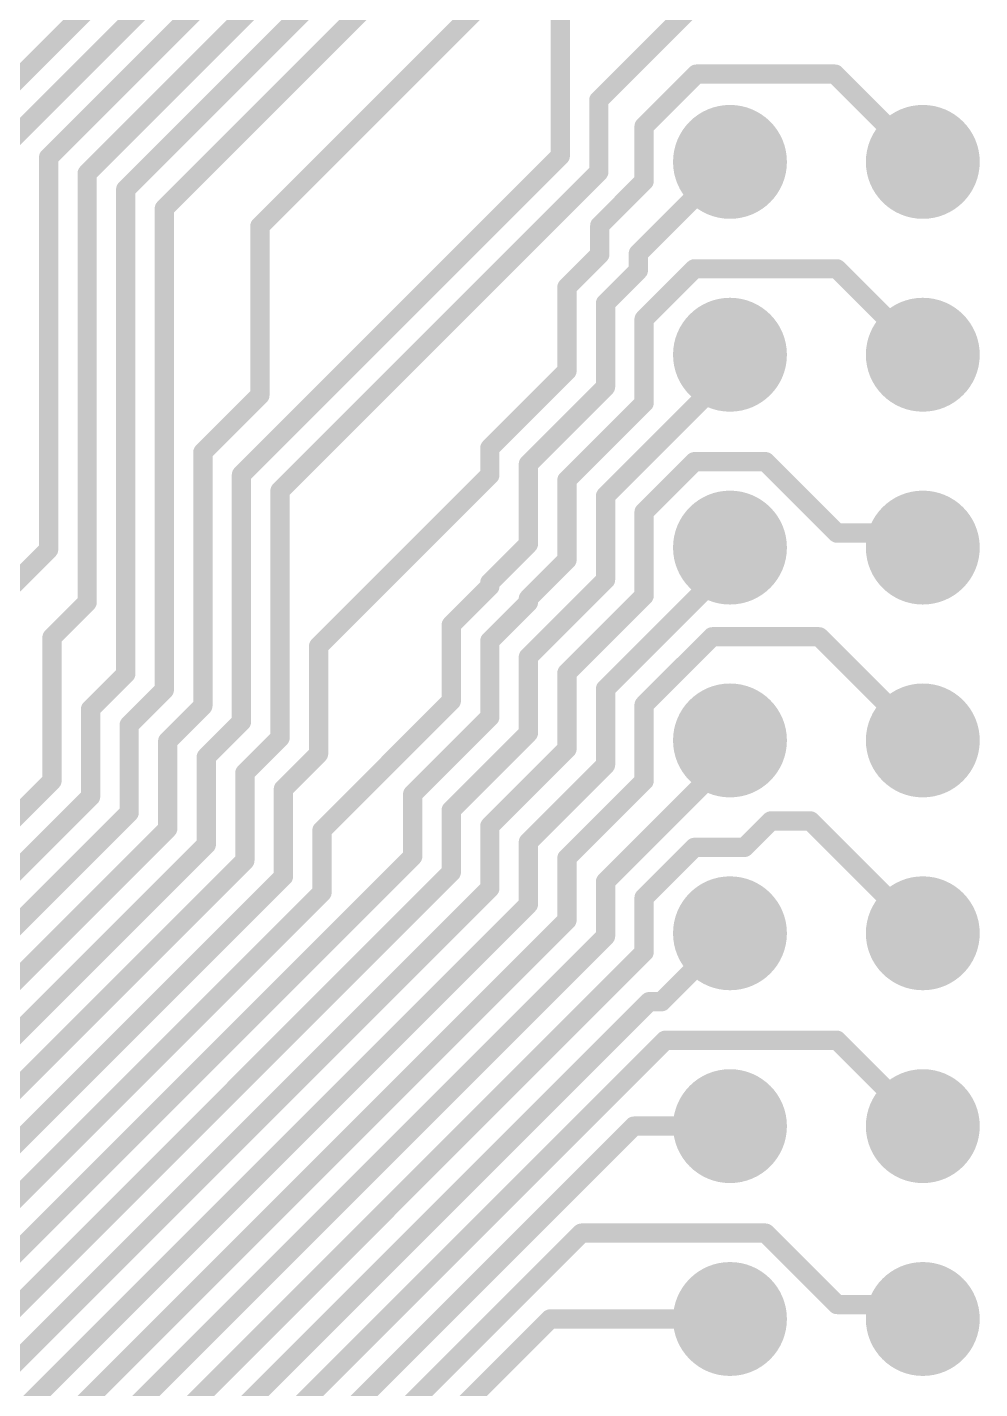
# Model space of a CAD drawing. Header units: inches. Extents: x 2.54 to 5.78, y 1.06 to 9.17.
# Drawn here: x 5.166 to 5.66, y 7.782 to 8.488 of the extents above; entities that cross this region are included whole.
import ezdxf

# ---------------------------------------------------------------- set-up
doc = ezdxf.new("R2010")
doc.units = ezdxf.units.IN
doc.header["$MEASUREMENT"] = 0
for name, color, linetype in [('Multi-Layer', 9, 'Continuous'), ('Pad Holes', 156, 'Continuous'), ('Top Layer', 1, 'Continuous')]:
    doc.layers.add(name, color=color, linetype=linetype)

# ---------------------------------------------------------------- blocks, each defined once
blk = doc.blocks.new('HDR2X20_6')
at = {"layer": 'Multi-Layer'}
h = blk.add_hatch(color=9, dxfattribs=at)
edge = h.paths.add_edge_path()
edge.add_arc((0.7, 0.1), 0.02953, 0, 360)
h = blk.add_hatch(color=9, dxfattribs=at)
edge = h.paths.add_edge_path()
edge.add_arc((0.8, 0.1), 0.02953, 0, 360)
h = blk.add_hatch(color=9, dxfattribs=at)
edge = h.paths.add_edge_path()
edge.add_arc((0.9, 0.1), 0.02953, 0, 360)
h = blk.add_hatch(color=9, dxfattribs=at)
edge = h.paths.add_edge_path()
edge.add_arc((1, 0.1), 0.02953, 0, 360)
h = blk.add_hatch(color=9, dxfattribs=at)
edge = h.paths.add_edge_path()
edge.add_arc((1.1, 0.1), 0.02953, 0, 360)
h = blk.add_hatch(color=9, dxfattribs=at)
edge = h.paths.add_edge_path()
edge.add_arc((1.2, 0.1), 0.02953, 0, 360)
h = blk.add_hatch(color=9, dxfattribs=at)
edge = h.paths.add_edge_path()
edge.add_arc((1.3, 0.1), 0.02953, 0, 360)
h = blk.add_hatch(color=9, dxfattribs=at)
edge = h.paths.add_edge_path()
edge.add_arc((0.7, 0), 0.02953, 0, 360)
h = blk.add_hatch(color=9, dxfattribs=at)
edge = h.paths.add_edge_path()
edge.add_arc((0.8, 0), 0.02953, 0, 360)
h = blk.add_hatch(color=9, dxfattribs=at)
edge = h.paths.add_edge_path()
edge.add_arc((0.9, 0), 0.02953, 0, 360)
h = blk.add_hatch(color=9, dxfattribs=at)
edge = h.paths.add_edge_path()
edge.add_arc((1, 0), 0.02953, 0, 360)
h = blk.add_hatch(color=9, dxfattribs=at)
edge = h.paths.add_edge_path()
edge.add_arc((1.1, 0), 0.02953, 0, 360)
h = blk.add_hatch(color=9, dxfattribs=at)
edge = h.paths.add_edge_path()
edge.add_arc((1.2, 0), 0.02953, 0, 360)
h = blk.add_hatch(color=9, dxfattribs=at)
edge = h.paths.add_edge_path()
edge.add_arc((1.3, 0), 0.02953, 0, 360)
at = {"layer": 'Pad Holes'}
h = blk.add_hatch(color=7, dxfattribs=at)
edge = h.paths.add_edge_path()
edge.add_arc((0.7, 0.1), 0.01772, 0, 360)
h = blk.add_hatch(color=7, dxfattribs=at)
edge = h.paths.add_edge_path()
edge.add_arc((0.8, 0.1), 0.01772, 0, 360)
h = blk.add_hatch(color=7, dxfattribs=at)
edge = h.paths.add_edge_path()
edge.add_arc((0.9, 0.1), 0.01772, 0, 360)
h = blk.add_hatch(color=7, dxfattribs=at)
edge = h.paths.add_edge_path()
edge.add_arc((1, 0.1), 0.01772, 0, 360)
h = blk.add_hatch(color=7, dxfattribs=at)
edge = h.paths.add_edge_path()
edge.add_arc((1.1, 0.1), 0.01772, 0, 360)
h = blk.add_hatch(color=7, dxfattribs=at)
edge = h.paths.add_edge_path()
edge.add_arc((1.2, 0.1), 0.01772, 0, 360)
h = blk.add_hatch(color=7, dxfattribs=at)
edge = h.paths.add_edge_path()
edge.add_arc((1.3, 0.1), 0.01772, 0, 360)
h = blk.add_hatch(color=7, dxfattribs=at)
edge = h.paths.add_edge_path()
edge.add_arc((0.7, 0), 0.01772, 0, 360)
h = blk.add_hatch(color=7, dxfattribs=at)
edge = h.paths.add_edge_path()
edge.add_arc((0.8, 0), 0.01772, 0, 360)
h = blk.add_hatch(color=7, dxfattribs=at)
edge = h.paths.add_edge_path()
edge.add_arc((0.9, 0), 0.01772, 0, 360)
h = blk.add_hatch(color=7, dxfattribs=at)
edge = h.paths.add_edge_path()
edge.add_arc((1, 0), 0.01772, 0, 360)
h = blk.add_hatch(color=7, dxfattribs=at)
edge = h.paths.add_edge_path()
edge.add_arc((1.1, 0), 0.01772, 0, 360)
h = blk.add_hatch(color=7, dxfattribs=at)
edge = h.paths.add_edge_path()
edge.add_arc((1.2, 0), 0.01772, 0, 360)
h = blk.add_hatch(color=7, dxfattribs=at)
edge = h.paths.add_edge_path()
edge.add_arc((1.3, 0), 0.01772, 0, 360)
at = {"layer": 'Top Layer'}
h = blk.add_hatch(color=1, dxfattribs=at)
edge = h.paths.add_edge_path()
edge.add_arc((0.7, 0.1), 0.02953, 0, 360)
h = blk.add_hatch(color=1, dxfattribs=at)
edge = h.paths.add_edge_path()
edge.add_arc((0.8, 0.1), 0.02953, 0, 360)
h = blk.add_hatch(color=1, dxfattribs=at)
edge = h.paths.add_edge_path()
edge.add_arc((0.9, 0.1), 0.02953, 0, 360)
h = blk.add_hatch(color=1, dxfattribs=at)
edge = h.paths.add_edge_path()
edge.add_arc((1, 0.1), 0.02953, 0, 360)
h = blk.add_hatch(color=1, dxfattribs=at)
edge = h.paths.add_edge_path()
edge.add_arc((1.1, 0.1), 0.02953, 0, 360)
h = blk.add_hatch(color=1, dxfattribs=at)
edge = h.paths.add_edge_path()
edge.add_arc((1.2, 0.1), 0.02953, 0, 360)
h = blk.add_hatch(color=1, dxfattribs=at)
edge = h.paths.add_edge_path()
edge.add_arc((1.3, 0.1), 0.02953, 0, 360)
h = blk.add_hatch(color=1, dxfattribs=at)
edge = h.paths.add_edge_path()
edge.add_arc((0.7, 0), 0.02953, 0, 360)
h = blk.add_hatch(color=1, dxfattribs=at)
edge = h.paths.add_edge_path()
edge.add_arc((0.8, 0), 0.02953, 0, 360)
h = blk.add_hatch(color=1, dxfattribs=at)
edge = h.paths.add_edge_path()
edge.add_arc((0.9, 0), 0.02953, 0, 360)
h = blk.add_hatch(color=1, dxfattribs=at)
edge = h.paths.add_edge_path()
edge.add_arc((1, 0), 0.02953, 0, 360)
h = blk.add_hatch(color=1, dxfattribs=at)
edge = h.paths.add_edge_path()
edge.add_arc((1.1, 0), 0.02953, 0, 360)
h = blk.add_hatch(color=1, dxfattribs=at)
edge = h.paths.add_edge_path()
edge.add_arc((1.2, 0), 0.02953, 0, 360)
h = blk.add_hatch(color=1, dxfattribs=at)
edge = h.paths.add_edge_path()
edge.add_arc((1.3, 0), 0.02953, 0, 360)

msp = doc.modelspace()

# ---------------------------------------------------------------- linework, layer by layer
at = {"layer": 'Top Layer'}
for points in [[(5.17717, 8.42079, 0.01, 0.01, 0), (5.40306, 8.64669, 0.01, 0.01, 0)], [(5.19717, 8.41251, 0.01, 0.01, 0), (5.42306, 8.63841, 0.01, 0.01, 0)], [(5.21717, 8.40423, 0.01, 0.01, 0), (5.44306, 8.63012, 0.01, 0.01, 0)], [(5.13484, 8.43504, 0.01, 0.01, 0), (5.32685, 8.62705, 0.01, 0.01, 0)], [(5.15484, 8.42676, 0.01, 0.01, 0), (5.34685, 8.61876, 0.01, 0.01, 0)], [(5.28673, 8.38516, 0.01, 0.01, 0), (5.52008, 8.6185, 0.01, 0.01, 0)], [(5.23717, 8.39427, 0.01, 0.01, 0), (5.3662, 8.52331, 0.01, 0.01, 0)], [(5.4625, 8.45049, 0.01, 0.01, 0), (5.53051, 8.5185, 0.01, 0.01, 0)], [(5.4425, 8.42157, 0.01, 0.01, 0), (5.4425, 8.51264, 0.01, 0.01, 0)], [(5.48598, 8.43695, 0.01, 0.01, 0), (5.51304, 8.464, 0.01, 0.01, 0)], [(5.51304, 8.464, 0.01, 0.01, 0), (5.58502, 8.464, 0.01, 0.01, 0)], [(5.58502, 8.464, 0.01, 0.01, 0), (5.63051, 8.4185, 0.01, 0.01, 0)], [(5.4625, 8.41329, 0.01, 0.01, 0), (5.4625, 8.45049, 0.01, 0.01, 0)], [(5.48598, 8.40849, 0.01, 0.01, 0), (5.48598, 8.43695, 0.01, 0.01, 0)], [(5.17717, 8.21752, 0.01, 0.01, 0), (5.17717, 8.42079, 0.01, 0.01, 0)], [(5.27717, 8.25624, 0.01, 0.01, 0), (5.4425, 8.42157, 0.01, 0.01, 0)], [(5.483, 8.37099, 0.01, 0.01, 0), (5.53051, 8.4185, 0.01, 0.01, 0)], [(5.19717, 8.19014, 0.01, 0.01, 0), (5.19717, 8.41251, 0.01, 0.01, 0)], [(5.29717, 8.24795, 0.01, 0.01, 0), (5.4625, 8.41329, 0.01, 0.01, 0)], [(5.21717, 8.15299, 0.01, 0.01, 0), (5.21717, 8.40423, 0.01, 0.01, 0)], [(5.463, 8.3855, 0.01, 0.01, 0), (5.48598, 8.40849, 0.01, 0.01, 0)], [(5.23717, 8.14471, 0.01, 0.01, 0), (5.23717, 8.39427, 0.01, 0.01, 0)], [(5.28673, 8.29745, 0.01, 0.01, 0), (5.28673, 8.38516, 0.01, 0.01, 0)], [(5.463, 8.37053, 0.01, 0.01, 0), (5.463, 8.3855, 0.01, 0.01, 0)], [(5.44598, 8.35352, 0.01, 0.01, 0), (5.463, 8.37053, 0.01, 0.01, 0)], [(5.483, 8.36225, 0.01, 0.01, 0), (5.483, 8.37099, 0.01, 0.01, 0)], [(5.46598, 8.34523, 0.01, 0.01, 0), (5.483, 8.36225, 0.01, 0.01, 0)], [(5.48598, 8.33695, 0.01, 0.01, 0), (5.51207, 8.36303, 0.01, 0.01, 0)], [(5.51207, 8.36303, 0.01, 0.01, 0), (5.58598, 8.36303, 0.01, 0.01, 0)], [(5.58598, 8.36303, 0.01, 0.01, 0), (5.63051, 8.3185, 0.01, 0.01, 0)], [(5.44598, 8.31008, 0.01, 0.01, 0), (5.44598, 8.35352, 0.01, 0.01, 0)], [(5.46598, 8.3018, 0.01, 0.01, 0), (5.46598, 8.34523, 0.01, 0.01, 0)], [(5.48598, 8.29352, 0.01, 0.01, 0), (5.48598, 8.33695, 0.01, 0.01, 0)], [(5.53051, 8.30976, 0.01, 0.01, 0), (5.53051, 8.3185, 0.01, 0.01, 0)], [(5.40598, 8.27008, 0.01, 0.01, 0), (5.44598, 8.31008, 0.01, 0.01, 0)], [(5.46598, 8.24523, 0.01, 0.01, 0), (5.53051, 8.30976, 0.01, 0.01, 0)], [(5.4346, 8.27041, 0.01, 0.01, 0), (5.46598, 8.3018, 0.01, 0.01, 0)], [(5.25717, 8.26788, 0.01, 0.01, 0), (5.28673, 8.29745, 0.01, 0.01, 0)], [(5.44598, 8.25352, 0.01, 0.01, 0), (5.48598, 8.29352, 0.01, 0.01, 0)], [(5.40598, 8.25612, 0.01, 0.01, 0), (5.40598, 8.27008, 0.01, 0.01, 0)], [(5.42598, 8.2618, 0.01, 0.01, 0), (5.4346, 8.27041, 0.01, 0.01, 0)], [(5.25717, 8.13642, 0.01, 0.01, 0), (5.25717, 8.26788, 0.01, 0.01, 0)], [(5.48598, 8.23695, 0.01, 0.01, 0), (5.51207, 8.26303, 0.01, 0.01, 0)], [(5.51207, 8.26303, 0.01, 0.01, 0), (5.54896, 8.26303, 0.01, 0.01, 0)], [(5.54896, 8.26303, 0.01, 0.01, 0), (5.58598, 8.226, 0.01, 0.01, 0)], [(5.27717, 8.12814, 0.01, 0.01, 0), (5.27717, 8.25624, 0.01, 0.01, 0)], [(5.31717, 8.1673, 0.01, 0.01, 0), (5.40598, 8.25612, 0.01, 0.01, 0)], [(5.42598, 8.22037, 0.01, 0.01, 0), (5.42598, 8.2618, 0.01, 0.01, 0)], [(5.44598, 8.21208, 0.01, 0.01, 0), (5.44598, 8.25352, 0.01, 0.01, 0)], [(5.29717, 8.11985, 0.01, 0.01, 0), (5.29717, 8.24795, 0.01, 0.01, 0)], [(5.46598, 8.2018, 0.01, 0.01, 0), (5.46598, 8.24523, 0.01, 0.01, 0)], [(5.48598, 8.19352, 0.01, 0.01, 0), (5.48598, 8.23695, 0.01, 0.01, 0)], [(5.40598, 8.20037, 0.01, 0.01, 0), (5.42598, 8.22037, 0.01, 0.01, 0)], [(5.58598, 8.226, 0.01, 0.01, 0), (5.62301, 8.226, 0.01, 0.01, 0)], [(5.62301, 8.226, 0.01, 0.01, 0), (5.63051, 8.2185, 0.01, 0.01, 0)], [(5.15894, 8.19929, 0.01, 0.01, 0), (5.17717, 8.21752, 0.01, 0.01, 0)], [(5.53051, 8.20976, 0.01, 0.01, 0), (5.53051, 8.2185, 0.01, 0.01, 0)], [(5.42598, 8.19208, 0.01, 0.01, 0), (5.44598, 8.21208, 0.01, 0.01, 0)], [(5.46598, 8.14523, 0.01, 0.01, 0), (5.53051, 8.20976, 0.01, 0.01, 0)], [(5.40598, 8.19837, 0.01, 0.01, 0), (5.40598, 8.20037, 0.01, 0.01, 0)], [(5.42598, 8.1618, 0.01, 0.01, 0), (5.46598, 8.2018, 0.01, 0.01, 0)], [(5.38598, 8.17837, 0.01, 0.01, 0), (5.40598, 8.19837, 0.01, 0.01, 0)], [(5.42598, 8.19008, 0.01, 0.01, 0), (5.42598, 8.19208, 0.01, 0.01, 0)], [(5.44598, 8.15352, 0.01, 0.01, 0), (5.48598, 8.19352, 0.01, 0.01, 0)], [(5.17894, 8.17191, 0.01, 0.01, 0), (5.19717, 8.19014, 0.01, 0.01, 0)], [(5.40598, 8.17008, 0.01, 0.01, 0), (5.42598, 8.19008, 0.01, 0.01, 0)], [(5.38598, 8.13894, 0.01, 0.01, 0), (5.38598, 8.17837, 0.01, 0.01, 0)], [(5.17894, 8.09761, 0.01, 0.01, 0), (5.17894, 8.17191, 0.01, 0.01, 0)], [(5.48598, 8.13695, 0.01, 0.01, 0), (5.52128, 8.17224, 0.01, 0.01, 0)], [(5.52128, 8.17224, 0.01, 0.01, 0), (5.57677, 8.17224, 0.01, 0.01, 0)], [(5.57677, 8.17224, 0.01, 0.01, 0), (5.63051, 8.1185, 0.01, 0.01, 0)], [(5.31717, 8.11157, 0.01, 0.01, 0), (5.31717, 8.1673, 0.01, 0.01, 0)], [(5.40598, 8.13065, 0.01, 0.01, 0), (5.40598, 8.17008, 0.01, 0.01, 0)], [(5.42598, 8.12237, 0.01, 0.01, 0), (5.42598, 8.1618, 0.01, 0.01, 0)], [(5.19894, 8.13476, 0.01, 0.01, 0), (5.21717, 8.15299, 0.01, 0.01, 0)], [(5.44598, 8.11408, 0.01, 0.01, 0), (5.44598, 8.15352, 0.01, 0.01, 0)], [(5.21894, 8.12648, 0.01, 0.01, 0), (5.23717, 8.14471, 0.01, 0.01, 0)], [(5.46598, 8.1058, 0.01, 0.01, 0), (5.46598, 8.14523, 0.01, 0.01, 0)], [(5.23894, 8.11819, 0.01, 0.01, 0), (5.25717, 8.13642, 0.01, 0.01, 0)], [(5.31894, 8.07189, 0.01, 0.01, 0), (5.38598, 8.13894, 0.01, 0.01, 0)], [(5.48598, 8.09752, 0.01, 0.01, 0), (5.48598, 8.13695, 0.01, 0.01, 0)], [(5.19894, 8.08932, 0.01, 0.01, 0), (5.19894, 8.13476, 0.01, 0.01, 0)], [(5.36598, 8.09065, 0.01, 0.01, 0), (5.40598, 8.13065, 0.01, 0.01, 0)], [(5.21894, 8.08104, 0.01, 0.01, 0), (5.21894, 8.12648, 0.01, 0.01, 0)], [(5.25894, 8.10991, 0.01, 0.01, 0), (5.27717, 8.12814, 0.01, 0.01, 0)], [(5.38598, 8.08237, 0.01, 0.01, 0), (5.42598, 8.12237, 0.01, 0.01, 0)], [(5.23894, 8.07276, 0.01, 0.01, 0), (5.23894, 8.11819, 0.01, 0.01, 0)], [(5.27894, 8.10163, 0.01, 0.01, 0), (5.29717, 8.11985, 0.01, 0.01, 0)], [(5.40598, 8.07408, 0.01, 0.01, 0), (5.44598, 8.11408, 0.01, 0.01, 0)], [(5.53051, 8.10977, 0.01, 0.01, 0), (5.53051, 8.1185, 0.01, 0.01, 0)], [(5.25894, 8.06447, 0.01, 0.01, 0), (5.25894, 8.10991, 0.01, 0.01, 0)], [(5.29894, 8.09334, 0.01, 0.01, 0), (5.31717, 8.11157, 0.01, 0.01, 0)], [(5.46598, 8.04525, 0.01, 0.01, 0), (5.53051, 8.10977, 0.01, 0.01, 0)], [(5.27894, 8.05619, 0.01, 0.01, 0), (5.27894, 8.10163, 0.01, 0.01, 0)], [(5.42598, 8.0658, 0.01, 0.01, 0), (5.46598, 8.1058, 0.01, 0.01, 0)], [(5.06414, 7.98281, 0.01, 0.01, 0), (5.17894, 8.09761, 0.01, 0.01, 0)], [(5.29894, 8.0479, 0.01, 0.01, 0), (5.29894, 8.09334, 0.01, 0.01, 0)], [(5.44598, 8.05752, 0.01, 0.01, 0), (5.48598, 8.09752, 0.01, 0.01, 0)], [(5.07242, 7.96281, 0.01, 0.01, 0), (5.19894, 8.08932, 0.01, 0.01, 0)], [(5.36598, 8.05838, 0.01, 0.01, 0), (5.36598, 8.09065, 0.01, 0.01, 0)], [(5.08071, 7.94281, 0.01, 0.01, 0), (5.21894, 8.08104, 0.01, 0.01, 0)], [(5.38598, 8.0501, 0.01, 0.01, 0), (5.38598, 8.08237, 0.01, 0.01, 0)], [(5.08899, 7.92281, 0.01, 0.01, 0), (5.23894, 8.07276, 0.01, 0.01, 0)], [(5.31894, 8.03962, 0.01, 0.01, 0), (5.31894, 8.07189, 0.01, 0.01, 0)], [(5.40598, 8.04182, 0.01, 0.01, 0), (5.40598, 8.07408, 0.01, 0.01, 0)], [(5.53801, 8.06303, 0.01, 0.01, 0), (5.55175, 8.07677, 0.01, 0.01, 0)], [(5.55175, 8.07677, 0.01, 0.01, 0), (5.57224, 8.07677, 0.01, 0.01, 0)], [(5.57224, 8.07677, 0.01, 0.01, 0), (5.63051, 8.0185, 0.01, 0.01, 0)], [(5.42598, 8.03353, 0.01, 0.01, 0), (5.42598, 8.0658, 0.01, 0.01, 0)], [(5.07827, 7.77067, 0.01, 0.01, 0), (5.36598, 8.05838, 0.01, 0.01, 0)], [(5.09728, 7.90281, 0.01, 0.01, 0), (5.25894, 8.06447, 0.01, 0.01, 0)], [(5.48598, 8.03695, 0.01, 0.01, 0), (5.51207, 8.06303, 0.01, 0.01, 0)], [(5.51207, 8.06303, 0.01, 0.01, 0), (5.53801, 8.06303, 0.01, 0.01, 0)], [(5.10556, 7.88281, 0.01, 0.01, 0), (5.27894, 8.05619, 0.01, 0.01, 0)], [(5.44598, 8.02525, 0.01, 0.01, 0), (5.44598, 8.05752, 0.01, 0.01, 0)], [(5.08655, 7.75067, 0.01, 0.01, 0), (5.38598, 8.0501, 0.01, 0.01, 0)], [(5.11384, 7.86281, 0.01, 0.01, 0), (5.29894, 8.0479, 0.01, 0.01, 0)], [(5.46598, 8.01696, 0.01, 0.01, 0), (5.46598, 8.04525, 0.01, 0.01, 0)], [(5.09484, 7.73067, 0.01, 0.01, 0), (5.40598, 8.04182, 0.01, 0.01, 0)], [(5.12213, 7.84281, 0.01, 0.01, 0), (5.31894, 8.03962, 0.01, 0.01, 0)], [(5.48598, 8.00868, 0.01, 0.01, 0), (5.48598, 8.03695, 0.01, 0.01, 0)], [(5.19431, 7.80185, 0.01, 0.01, 0), (5.42598, 8.03353, 0.01, 0.01, 0)], [(5.17323, 7.75249, 0.01, 0.01, 0), (5.44598, 8.02525, 0.01, 0.01, 0)], [(5.19323, 7.74421, 0.01, 0.01, 0), (5.46598, 8.01696, 0.01, 0.01, 0)], [(5.49504, 7.98303, 0.01, 0.01, 0), (5.53051, 8.0185, 0.01, 0.01, 0)], [(5.21323, 7.73592, 0.01, 0.01, 0), (5.48598, 8.00868, 0.01, 0.01, 0)], [(5.23323, 7.72764, 0.01, 0.01, 0), (5.48862, 7.98303, 0.01, 0.01, 0)], [(5.48862, 7.98303, 0.01, 0.01, 0), (5.49504, 7.98303, 0.01, 0.01, 0)], [(5.25323, 7.71935, 0.01, 0.01, 0), (5.49691, 7.96303, 0.01, 0.01, 0)], [(5.49691, 7.96303, 0.01, 0.01, 0), (5.58598, 7.96303, 0.01, 0.01, 0)], [(5.58598, 7.96303, 0.01, 0.01, 0), (5.63051, 7.9185, 0.01, 0.01, 0)], [(5.27323, 7.71107, 0.01, 0.01, 0), (5.48066, 7.9185, 0.01, 0.01, 0)], [(5.48066, 7.9185, 0.01, 0.01, 0), (5.53051, 7.9185, 0.01, 0.01, 0)], [(5.29323, 7.70279, 0.01, 0.01, 0), (5.45347, 7.86303, 0.01, 0.01, 0)], [(5.45347, 7.86303, 0.01, 0.01, 0), (5.54896, 7.86303, 0.01, 0.01, 0)], [(5.54896, 7.86303, 0.01, 0.01, 0), (5.58598, 7.826, 0.01, 0.01, 0)], [(5.58598, 7.826, 0.01, 0.01, 0), (5.62301, 7.826, 0.01, 0.01, 0)], [(5.62301, 7.826, 0.01, 0.01, 0), (5.63051, 7.8185, 0.01, 0.01, 0)], [(5.31323, 7.6945, 0.01, 0.01, 0), (5.43723, 7.8185, 0.01, 0.01, 0)], [(5.43723, 7.8185, 0.01, 0.01, 0), (5.53051, 7.8185, 0.01, 0.01, 0)], [(5.10312, 7.71067, 0.01, 0.01, 0), (5.19431, 7.80185, 0.01, 0.01, 0)]]:
    msp.add_lwpolyline(points, format="xyseb", dxfattribs=at)
for points in [[(5.51054, 8.464, 0.005, 0.005, 1), (5.51554, 8.464, 0.005, 0.005, 1)], [(5.51054, 8.464, 0.005, 0.005, 1), (5.51554, 8.464, 0.005, 0.005, 1)], [(5.58252, 8.464, 0.005, 0.005, 1), (5.58752, 8.464, 0.005, 0.005, 1)], [(5.58252, 8.464, 0.005, 0.005, 1), (5.58752, 8.464, 0.005, 0.005, 1)], [(5.46, 8.45049, 0.005, 0.005, 1), (5.465, 8.45049, 0.005, 0.005, 1)], [(5.46, 8.45049, 0.005, 0.005, 1), (5.465, 8.45049, 0.005, 0.005, 1)], [(5.48348, 8.43695, 0.005, 0.005, 1), (5.48848, 8.43695, 0.005, 0.005, 1)], [(5.48348, 8.43695, 0.005, 0.005, 1), (5.48848, 8.43695, 0.005, 0.005, 1)], [(5.17467, 8.42079, 0.005, 0.005, 1), (5.17967, 8.42079, 0.005, 0.005, 1)], [(5.17467, 8.42079, 0.005, 0.005, 1), (5.17967, 8.42079, 0.005, 0.005, 1)], [(5.44, 8.42157, 0.005, 0.005, 1), (5.445, 8.42157, 0.005, 0.005, 1)], [(5.44, 8.42157, 0.005, 0.005, 1), (5.445, 8.42157, 0.005, 0.005, 1)], [(5.52801, 8.4185, 0.005, 0.005, 1), (5.53301, 8.4185, 0.005, 0.005, 1)], [(5.62801, 8.4185, 0.005, 0.005, 1), (5.63301, 8.4185, 0.005, 0.005, 1)], [(5.19467, 8.41251, 0.005, 0.005, 1), (5.19967, 8.41251, 0.005, 0.005, 1)], [(5.19467, 8.41251, 0.005, 0.005, 1), (5.19967, 8.41251, 0.005, 0.005, 1)], [(5.46, 8.41329, 0.005, 0.005, 1), (5.465, 8.41329, 0.005, 0.005, 1)], [(5.46, 8.41329, 0.005, 0.005, 1), (5.465, 8.41329, 0.005, 0.005, 1)], [(5.21467, 8.40423, 0.005, 0.005, 1), (5.21967, 8.40423, 0.005, 0.005, 1)], [(5.21467, 8.40423, 0.005, 0.005, 1), (5.21967, 8.40423, 0.005, 0.005, 1)], [(5.48348, 8.40849, 0.005, 0.005, 1), (5.48848, 8.40849, 0.005, 0.005, 1)], [(5.48348, 8.40849, 0.005, 0.005, 1), (5.48848, 8.40849, 0.005, 0.005, 1)], [(5.23467, 8.39427, 0.005, 0.005, 1), (5.23967, 8.39427, 0.005, 0.005, 1)], [(5.23467, 8.39427, 0.005, 0.005, 1), (5.23967, 8.39427, 0.005, 0.005, 1)], [(5.28423, 8.38516, 0.005, 0.005, 1), (5.28923, 8.38516, 0.005, 0.005, 1)], [(5.28423, 8.38516, 0.005, 0.005, 1), (5.28923, 8.38516, 0.005, 0.005, 1)], [(5.4605, 8.3855, 0.005, 0.005, 1), (5.4655, 8.3855, 0.005, 0.005, 1)], [(5.4605, 8.3855, 0.005, 0.005, 1), (5.4655, 8.3855, 0.005, 0.005, 1)], [(5.4605, 8.37053, 0.005, 0.005, 1), (5.4655, 8.37053, 0.005, 0.005, 1)], [(5.4605, 8.37053, 0.005, 0.005, 1), (5.4655, 8.37053, 0.005, 0.005, 1)], [(5.4805, 8.37099, 0.005, 0.005, 1), (5.4855, 8.37099, 0.005, 0.005, 1)], [(5.4805, 8.37099, 0.005, 0.005, 1), (5.4855, 8.37099, 0.005, 0.005, 1)], [(5.4805, 8.36225, 0.005, 0.005, 1), (5.4855, 8.36225, 0.005, 0.005, 1)], [(5.4805, 8.36225, 0.005, 0.005, 1), (5.4855, 8.36225, 0.005, 0.005, 1)], [(5.50957, 8.36303, 0.005, 0.005, 1), (5.51457, 8.36303, 0.005, 0.005, 1)], [(5.50957, 8.36303, 0.005, 0.005, 1), (5.51457, 8.36303, 0.005, 0.005, 1)], [(5.58348, 8.36303, 0.005, 0.005, 1), (5.58848, 8.36303, 0.005, 0.005, 1)], [(5.58348, 8.36303, 0.005, 0.005, 1), (5.58848, 8.36303, 0.005, 0.005, 1)], [(5.44348, 8.35352, 0.005, 0.005, 1), (5.44848, 8.35352, 0.005, 0.005, 1)], [(5.44348, 8.35352, 0.005, 0.005, 1), (5.44848, 8.35352, 0.005, 0.005, 1)], [(5.46348, 8.34523, 0.005, 0.005, 1), (5.46848, 8.34523, 0.005, 0.005, 1)], [(5.46348, 8.34523, 0.005, 0.005, 1), (5.46848, 8.34523, 0.005, 0.005, 1)], [(5.48348, 8.33695, 0.005, 0.005, 1), (5.48848, 8.33695, 0.005, 0.005, 1)], [(5.48348, 8.33695, 0.005, 0.005, 1), (5.48848, 8.33695, 0.005, 0.005, 1)], [(5.52801, 8.3185, 0.005, 0.005, 1), (5.53301, 8.3185, 0.005, 0.005, 1)], [(5.62801, 8.3185, 0.005, 0.005, 1), (5.63301, 8.3185, 0.005, 0.005, 1)], [(5.44348, 8.31008, 0.005, 0.005, 1), (5.44848, 8.31008, 0.005, 0.005, 1)], [(5.44348, 8.31008, 0.005, 0.005, 1), (5.44848, 8.31008, 0.005, 0.005, 1)], [(5.52801, 8.30976, 0.005, 0.005, 1), (5.53301, 8.30976, 0.005, 0.005, 1)], [(5.52801, 8.30976, 0.005, 0.005, 1), (5.53301, 8.30976, 0.005, 0.005, 1)], [(5.46348, 8.3018, 0.005, 0.005, 1), (5.46848, 8.3018, 0.005, 0.005, 1)], [(5.46348, 8.3018, 0.005, 0.005, 1), (5.46848, 8.3018, 0.005, 0.005, 1)], [(5.28423, 8.29745, 0.005, 0.005, 1), (5.28923, 8.29745, 0.005, 0.005, 1)], [(5.28423, 8.29745, 0.005, 0.005, 1), (5.28923, 8.29745, 0.005, 0.005, 1)], [(5.48348, 8.29352, 0.005, 0.005, 1), (5.48848, 8.29352, 0.005, 0.005, 1)], [(5.48348, 8.29352, 0.005, 0.005, 1), (5.48848, 8.29352, 0.005, 0.005, 1)], [(5.40348, 8.27008, 0.005, 0.005, 1), (5.40848, 8.27008, 0.005, 0.005, 1)], [(5.40348, 8.27008, 0.005, 0.005, 1), (5.40848, 8.27008, 0.005, 0.005, 1)], [(5.4321, 8.27041, 0.005, 0.005, 1), (5.4371, 8.27041, 0.005, 0.005, 1)], [(5.4321, 8.27041, 0.005, 0.005, 1), (5.4371, 8.27041, 0.005, 0.005, 1)], [(5.25467, 8.26788, 0.005, 0.005, 1), (5.25967, 8.26788, 0.005, 0.005, 1)], [(5.25467, 8.26788, 0.005, 0.005, 1), (5.25967, 8.26788, 0.005, 0.005, 1)], [(5.50957, 8.26303, 0.005, 0.005, 1), (5.51457, 8.26303, 0.005, 0.005, 1)], [(5.50957, 8.26303, 0.005, 0.005, 1), (5.51457, 8.26303, 0.005, 0.005, 1)], [(5.54646, 8.26303, 0.005, 0.005, 1), (5.55146, 8.26303, 0.005, 0.005, 1)], [(5.54646, 8.26303, 0.005, 0.005, 1), (5.55146, 8.26303, 0.005, 0.005, 1)], [(5.27467, 8.25624, 0.005, 0.005, 1), (5.27967, 8.25624, 0.005, 0.005, 1)], [(5.27467, 8.25624, 0.005, 0.005, 1), (5.27967, 8.25624, 0.005, 0.005, 1)], [(5.40348, 8.25612, 0.005, 0.005, 1), (5.40848, 8.25612, 0.005, 0.005, 1)], [(5.40348, 8.25612, 0.005, 0.005, 1), (5.40848, 8.25612, 0.005, 0.005, 1)], [(5.42348, 8.2618, 0.005, 0.005, 1), (5.42848, 8.2618, 0.005, 0.005, 1)], [(5.42348, 8.2618, 0.005, 0.005, 1), (5.42848, 8.2618, 0.005, 0.005, 1)], [(5.44348, 8.25352, 0.005, 0.005, 1), (5.44848, 8.25352, 0.005, 0.005, 1)], [(5.44348, 8.25352, 0.005, 0.005, 1), (5.44848, 8.25352, 0.005, 0.005, 1)], [(5.29467, 8.24795, 0.005, 0.005, 1), (5.29967, 8.24795, 0.005, 0.005, 1)], [(5.29467, 8.24795, 0.005, 0.005, 1), (5.29967, 8.24795, 0.005, 0.005, 1)], [(5.46348, 8.24523, 0.005, 0.005, 1), (5.46848, 8.24523, 0.005, 0.005, 1)], [(5.46348, 8.24523, 0.005, 0.005, 1), (5.46848, 8.24523, 0.005, 0.005, 1)], [(5.48348, 8.23695, 0.005, 0.005, 1), (5.48848, 8.23695, 0.005, 0.005, 1)], [(5.48348, 8.23695, 0.005, 0.005, 1), (5.48848, 8.23695, 0.005, 0.005, 1)], [(5.42348, 8.22037, 0.005, 0.005, 1), (5.42848, 8.22037, 0.005, 0.005, 1)], [(5.42348, 8.22037, 0.005, 0.005, 1), (5.42848, 8.22037, 0.005, 0.005, 1)], [(5.58348, 8.226, 0.005, 0.005, 1), (5.58848, 8.226, 0.005, 0.005, 1)], [(5.58348, 8.226, 0.005, 0.005, 1), (5.58848, 8.226, 0.005, 0.005, 1)], [(5.62051, 8.226, 0.005, 0.005, 1), (5.62551, 8.226, 0.005, 0.005, 1)], [(5.62051, 8.226, 0.005, 0.005, 1), (5.62551, 8.226, 0.005, 0.005, 1)], [(5.17467, 8.21752, 0.005, 0.005, 1), (5.17967, 8.21752, 0.005, 0.005, 1)], [(5.17467, 8.21752, 0.005, 0.005, 1), (5.17967, 8.21752, 0.005, 0.005, 1)], [(5.52801, 8.2185, 0.005, 0.005, 1), (5.53301, 8.2185, 0.005, 0.005, 1)], [(5.62801, 8.2185, 0.005, 0.005, 1), (5.63301, 8.2185, 0.005, 0.005, 1)], [(5.44348, 8.21208, 0.005, 0.005, 1), (5.44848, 8.21208, 0.005, 0.005, 1)], [(5.44348, 8.21208, 0.005, 0.005, 1), (5.44848, 8.21208, 0.005, 0.005, 1)], [(5.52801, 8.20976, 0.005, 0.005, 1), (5.53301, 8.20976, 0.005, 0.005, 1)], [(5.52801, 8.20976, 0.005, 0.005, 1), (5.53301, 8.20976, 0.005, 0.005, 1)], [(5.40348, 8.20037, 0.005, 0.005, 1), (5.40848, 8.20037, 0.005, 0.005, 1)], [(5.40348, 8.20037, 0.005, 0.005, 1), (5.40848, 8.20037, 0.005, 0.005, 1)], [(5.46348, 8.2018, 0.005, 0.005, 1), (5.46848, 8.2018, 0.005, 0.005, 1)], [(5.46348, 8.2018, 0.005, 0.005, 1), (5.46848, 8.2018, 0.005, 0.005, 1)], [(5.40348, 8.19837, 0.005, 0.005, 1), (5.40848, 8.19837, 0.005, 0.005, 1)], [(5.40348, 8.19837, 0.005, 0.005, 1), (5.40848, 8.19837, 0.005, 0.005, 1)], [(5.42348, 8.19208, 0.005, 0.005, 1), (5.42848, 8.19208, 0.005, 0.005, 1)], [(5.42348, 8.19208, 0.005, 0.005, 1), (5.42848, 8.19208, 0.005, 0.005, 1)], [(5.48348, 8.19352, 0.005, 0.005, 1), (5.48848, 8.19352, 0.005, 0.005, 1)], [(5.48348, 8.19352, 0.005, 0.005, 1), (5.48848, 8.19352, 0.005, 0.005, 1)], [(5.19467, 8.19014, 0.005, 0.005, 1), (5.19967, 8.19014, 0.005, 0.005, 1)], [(5.19467, 8.19014, 0.005, 0.005, 1), (5.19967, 8.19014, 0.005, 0.005, 1)], [(5.42348, 8.19008, 0.005, 0.005, 1), (5.42848, 8.19008, 0.005, 0.005, 1)], [(5.42348, 8.19008, 0.005, 0.005, 1), (5.42848, 8.19008, 0.005, 0.005, 1)], [(5.38348, 8.17837, 0.005, 0.005, 1), (5.38848, 8.17837, 0.005, 0.005, 1)], [(5.38348, 8.17837, 0.005, 0.005, 1), (5.38848, 8.17837, 0.005, 0.005, 1)], [(5.17644, 8.17191, 0.005, 0.005, 1), (5.18144, 8.17191, 0.005, 0.005, 1)], [(5.17644, 8.17191, 0.005, 0.005, 1), (5.18144, 8.17191, 0.005, 0.005, 1)], [(5.51878, 8.17224, 0.005, 0.005, 1), (5.52378, 8.17224, 0.005, 0.005, 1)], [(5.51878, 8.17224, 0.005, 0.005, 1), (5.52378, 8.17224, 0.005, 0.005, 1)], [(5.57427, 8.17224, 0.005, 0.005, 1), (5.57927, 8.17224, 0.005, 0.005, 1)], [(5.57427, 8.17224, 0.005, 0.005, 1), (5.57927, 8.17224, 0.005, 0.005, 1)], [(5.31467, 8.1673, 0.005, 0.005, 1), (5.31967, 8.1673, 0.005, 0.005, 1)], [(5.31467, 8.1673, 0.005, 0.005, 1), (5.31967, 8.1673, 0.005, 0.005, 1)], [(5.40348, 8.17008, 0.005, 0.005, 1), (5.40848, 8.17008, 0.005, 0.005, 1)], [(5.40348, 8.17008, 0.005, 0.005, 1), (5.40848, 8.17008, 0.005, 0.005, 1)], [(5.42348, 8.1618, 0.005, 0.005, 1), (5.42848, 8.1618, 0.005, 0.005, 1)], [(5.42348, 8.1618, 0.005, 0.005, 1), (5.42848, 8.1618, 0.005, 0.005, 1)], [(5.21467, 8.15299, 0.005, 0.005, 1), (5.21967, 8.15299, 0.005, 0.005, 1)], [(5.21467, 8.15299, 0.005, 0.005, 1), (5.21967, 8.15299, 0.005, 0.005, 1)], [(5.44348, 8.15352, 0.005, 0.005, 1), (5.44848, 8.15352, 0.005, 0.005, 1)], [(5.44348, 8.15352, 0.005, 0.005, 1), (5.44848, 8.15352, 0.005, 0.005, 1)], [(5.23467, 8.14471, 0.005, 0.005, 1), (5.23967, 8.14471, 0.005, 0.005, 1)], [(5.23467, 8.14471, 0.005, 0.005, 1), (5.23967, 8.14471, 0.005, 0.005, 1)], [(5.46348, 8.14523, 0.005, 0.005, 1), (5.46848, 8.14523, 0.005, 0.005, 1)], [(5.46348, 8.14523, 0.005, 0.005, 1), (5.46848, 8.14523, 0.005, 0.005, 1)], [(5.25467, 8.13642, 0.005, 0.005, 1), (5.25967, 8.13642, 0.005, 0.005, 1)], [(5.25467, 8.13642, 0.005, 0.005, 1), (5.25967, 8.13642, 0.005, 0.005, 1)], [(5.38348, 8.13894, 0.005, 0.005, 1), (5.38848, 8.13894, 0.005, 0.005, 1)], [(5.38348, 8.13894, 0.005, 0.005, 1), (5.38848, 8.13894, 0.005, 0.005, 1)], [(5.48348, 8.13695, 0.005, 0.005, 1), (5.48848, 8.13695, 0.005, 0.005, 1)], [(5.48348, 8.13695, 0.005, 0.005, 1), (5.48848, 8.13695, 0.005, 0.005, 1)], [(5.19644, 8.13476, 0.005, 0.005, 1), (5.20144, 8.13476, 0.005, 0.005, 1)], [(5.19644, 8.13476, 0.005, 0.005, 1), (5.20144, 8.13476, 0.005, 0.005, 1)], [(5.40348, 8.13065, 0.005, 0.005, 1), (5.40848, 8.13065, 0.005, 0.005, 1)], [(5.40348, 8.13065, 0.005, 0.005, 1), (5.40848, 8.13065, 0.005, 0.005, 1)], [(5.21644, 8.12648, 0.005, 0.005, 1), (5.22144, 8.12648, 0.005, 0.005, 1)], [(5.21644, 8.12648, 0.005, 0.005, 1), (5.22144, 8.12648, 0.005, 0.005, 1)], [(5.27467, 8.12814, 0.005, 0.005, 1), (5.27967, 8.12814, 0.005, 0.005, 1)], [(5.27467, 8.12814, 0.005, 0.005, 1), (5.27967, 8.12814, 0.005, 0.005, 1)], [(5.42348, 8.12237, 0.005, 0.005, 1), (5.42848, 8.12237, 0.005, 0.005, 1)], [(5.42348, 8.12237, 0.005, 0.005, 1), (5.42848, 8.12237, 0.005, 0.005, 1)], [(5.23644, 8.11819, 0.005, 0.005, 1), (5.24144, 8.11819, 0.005, 0.005, 1)], [(5.23644, 8.11819, 0.005, 0.005, 1), (5.24144, 8.11819, 0.005, 0.005, 1)], [(5.29467, 8.11985, 0.005, 0.005, 1), (5.29967, 8.11985, 0.005, 0.005, 1)], [(5.29467, 8.11985, 0.005, 0.005, 1), (5.29967, 8.11985, 0.005, 0.005, 1)], [(5.44348, 8.11408, 0.005, 0.005, 1), (5.44848, 8.11408, 0.005, 0.005, 1)], [(5.44348, 8.11408, 0.005, 0.005, 1), (5.44848, 8.11408, 0.005, 0.005, 1)], [(5.52801, 8.1185, 0.005, 0.005, 1), (5.53301, 8.1185, 0.005, 0.005, 1)], [(5.62801, 8.1185, 0.005, 0.005, 1), (5.63301, 8.1185, 0.005, 0.005, 1)], [(5.25644, 8.10991, 0.005, 0.005, 1), (5.26144, 8.10991, 0.005, 0.005, 1)], [(5.25644, 8.10991, 0.005, 0.005, 1), (5.26144, 8.10991, 0.005, 0.005, 1)], [(5.31467, 8.11157, 0.005, 0.005, 1), (5.31967, 8.11157, 0.005, 0.005, 1)], [(5.31467, 8.11157, 0.005, 0.005, 1), (5.31967, 8.11157, 0.005, 0.005, 1)], [(5.52801, 8.10977, 0.005, 0.005, 1), (5.53301, 8.10977, 0.005, 0.005, 1)], [(5.52801, 8.10977, 0.005, 0.005, 1), (5.53301, 8.10977, 0.005, 0.005, 1)], [(5.27644, 8.10163, 0.005, 0.005, 1), (5.28144, 8.10163, 0.005, 0.005, 1)], [(5.27644, 8.10163, 0.005, 0.005, 1), (5.28144, 8.10163, 0.005, 0.005, 1)], [(5.46348, 8.1058, 0.005, 0.005, 1), (5.46848, 8.1058, 0.005, 0.005, 1)], [(5.46348, 8.1058, 0.005, 0.005, 1), (5.46848, 8.1058, 0.005, 0.005, 1)], [(5.17644, 8.09761, 0.005, 0.005, 1), (5.18144, 8.09761, 0.005, 0.005, 1)], [(5.17644, 8.09761, 0.005, 0.005, 1), (5.18144, 8.09761, 0.005, 0.005, 1)], [(5.29644, 8.09334, 0.005, 0.005, 1), (5.30144, 8.09334, 0.005, 0.005, 1)], [(5.29644, 8.09334, 0.005, 0.005, 1), (5.30144, 8.09334, 0.005, 0.005, 1)], [(5.48348, 8.09752, 0.005, 0.005, 1), (5.48848, 8.09752, 0.005, 0.005, 1)], [(5.48348, 8.09752, 0.005, 0.005, 1), (5.48848, 8.09752, 0.005, 0.005, 1)], [(5.19644, 8.08932, 0.005, 0.005, 1), (5.20144, 8.08932, 0.005, 0.005, 1)], [(5.19644, 8.08932, 0.005, 0.005, 1), (5.20144, 8.08932, 0.005, 0.005, 1)], [(5.36348, 8.09065, 0.005, 0.005, 1), (5.36848, 8.09065, 0.005, 0.005, 1)], [(5.36348, 8.09065, 0.005, 0.005, 1), (5.36848, 8.09065, 0.005, 0.005, 1)], [(5.21644, 8.08104, 0.005, 0.005, 1), (5.22144, 8.08104, 0.005, 0.005, 1)], [(5.21644, 8.08104, 0.005, 0.005, 1), (5.22144, 8.08104, 0.005, 0.005, 1)], [(5.38348, 8.08237, 0.005, 0.005, 1), (5.38848, 8.08237, 0.005, 0.005, 1)], [(5.38348, 8.08237, 0.005, 0.005, 1), (5.38848, 8.08237, 0.005, 0.005, 1)], [(5.23644, 8.07276, 0.005, 0.005, 1), (5.24144, 8.07276, 0.005, 0.005, 1)], [(5.23644, 8.07276, 0.005, 0.005, 1), (5.24144, 8.07276, 0.005, 0.005, 1)], [(5.31644, 8.07189, 0.005, 0.005, 1), (5.32144, 8.07189, 0.005, 0.005, 1)], [(5.31644, 8.07189, 0.005, 0.005, 1), (5.32144, 8.07189, 0.005, 0.005, 1)], [(5.40348, 8.07408, 0.005, 0.005, 1), (5.40848, 8.07408, 0.005, 0.005, 1)], [(5.40348, 8.07408, 0.005, 0.005, 1), (5.40848, 8.07408, 0.005, 0.005, 1)], [(5.54925, 8.07677, 0.005, 0.005, 1), (5.55425, 8.07677, 0.005, 0.005, 1)], [(5.54925, 8.07677, 0.005, 0.005, 1), (5.55425, 8.07677, 0.005, 0.005, 1)], [(5.56974, 8.07677, 0.005, 0.005, 1), (5.57474, 8.07677, 0.005, 0.005, 1)], [(5.56974, 8.07677, 0.005, 0.005, 1), (5.57474, 8.07677, 0.005, 0.005, 1)], [(5.42348, 8.0658, 0.005, 0.005, 1), (5.42848, 8.0658, 0.005, 0.005, 1)], [(5.42348, 8.0658, 0.005, 0.005, 1), (5.42848, 8.0658, 0.005, 0.005, 1)], [(5.25644, 8.06447, 0.005, 0.005, 1), (5.26144, 8.06447, 0.005, 0.005, 1)], [(5.25644, 8.06447, 0.005, 0.005, 1), (5.26144, 8.06447, 0.005, 0.005, 1)], [(5.36348, 8.05838, 0.005, 0.005, 1), (5.36848, 8.05838, 0.005, 0.005, 1)], [(5.36348, 8.05838, 0.005, 0.005, 1), (5.36848, 8.05838, 0.005, 0.005, 1)], [(5.50957, 8.06303, 0.005, 0.005, 1), (5.51457, 8.06303, 0.005, 0.005, 1)], [(5.50957, 8.06303, 0.005, 0.005, 1), (5.51457, 8.06303, 0.005, 0.005, 1)], [(5.53551, 8.06303, 0.005, 0.005, 1), (5.54051, 8.06303, 0.005, 0.005, 1)], [(5.53551, 8.06303, 0.005, 0.005, 1), (5.54051, 8.06303, 0.005, 0.005, 1)], [(5.27644, 8.05619, 0.005, 0.005, 1), (5.28144, 8.05619, 0.005, 0.005, 1)], [(5.27644, 8.05619, 0.005, 0.005, 1), (5.28144, 8.05619, 0.005, 0.005, 1)], [(5.44348, 8.05752, 0.005, 0.005, 1), (5.44848, 8.05752, 0.005, 0.005, 1)], [(5.44348, 8.05752, 0.005, 0.005, 1), (5.44848, 8.05752, 0.005, 0.005, 1)], [(5.29644, 8.0479, 0.005, 0.005, 1), (5.30144, 8.0479, 0.005, 0.005, 1)], [(5.29644, 8.0479, 0.005, 0.005, 1), (5.30144, 8.0479, 0.005, 0.005, 1)], [(5.38348, 8.0501, 0.005, 0.005, 1), (5.38848, 8.0501, 0.005, 0.005, 1)], [(5.38348, 8.0501, 0.005, 0.005, 1), (5.38848, 8.0501, 0.005, 0.005, 1)], [(5.46348, 8.04525, 0.005, 0.005, 1), (5.46848, 8.04525, 0.005, 0.005, 1)], [(5.46348, 8.04525, 0.005, 0.005, 1), (5.46848, 8.04525, 0.005, 0.005, 1)], [(5.31644, 8.03962, 0.005, 0.005, 1), (5.32144, 8.03962, 0.005, 0.005, 1)], [(5.31644, 8.03962, 0.005, 0.005, 1), (5.32144, 8.03962, 0.005, 0.005, 1)], [(5.40348, 8.04182, 0.005, 0.005, 1), (5.40848, 8.04182, 0.005, 0.005, 1)], [(5.40348, 8.04182, 0.005, 0.005, 1), (5.40848, 8.04182, 0.005, 0.005, 1)], [(5.48348, 8.03695, 0.005, 0.005, 1), (5.48848, 8.03695, 0.005, 0.005, 1)], [(5.48348, 8.03695, 0.005, 0.005, 1), (5.48848, 8.03695, 0.005, 0.005, 1)], [(5.42348, 8.03353, 0.005, 0.005, 1), (5.42848, 8.03353, 0.005, 0.005, 1)], [(5.42348, 8.03353, 0.005, 0.005, 1), (5.42848, 8.03353, 0.005, 0.005, 1)], [(5.44348, 8.02525, 0.005, 0.005, 1), (5.44848, 8.02525, 0.005, 0.005, 1)], [(5.44348, 8.02525, 0.005, 0.005, 1), (5.44848, 8.02525, 0.005, 0.005, 1)], [(5.46348, 8.01696, 0.005, 0.005, 1), (5.46848, 8.01696, 0.005, 0.005, 1)], [(5.46348, 8.01696, 0.005, 0.005, 1), (5.46848, 8.01696, 0.005, 0.005, 1)], [(5.52801, 8.0185, 0.005, 0.005, 1), (5.53301, 8.0185, 0.005, 0.005, 1)], [(5.62801, 8.0185, 0.005, 0.005, 1), (5.63301, 8.0185, 0.005, 0.005, 1)], [(5.48348, 8.00868, 0.005, 0.005, 1), (5.48848, 8.00868, 0.005, 0.005, 1)], [(5.48348, 8.00868, 0.005, 0.005, 1), (5.48848, 8.00868, 0.005, 0.005, 1)], [(5.48612, 7.98303, 0.005, 0.005, 1), (5.49112, 7.98303, 0.005, 0.005, 1)], [(5.48612, 7.98303, 0.005, 0.005, 1), (5.49112, 7.98303, 0.005, 0.005, 1)], [(5.49254, 7.98303, 0.005, 0.005, 1), (5.49754, 7.98303, 0.005, 0.005, 1)], [(5.49254, 7.98303, 0.005, 0.005, 1), (5.49754, 7.98303, 0.005, 0.005, 1)], [(5.49441, 7.96303, 0.005, 0.005, 1), (5.49941, 7.96303, 0.005, 0.005, 1)], [(5.49441, 7.96303, 0.005, 0.005, 1), (5.49941, 7.96303, 0.005, 0.005, 1)], [(5.58348, 7.96303, 0.005, 0.005, 1), (5.58848, 7.96303, 0.005, 0.005, 1)], [(5.58348, 7.96303, 0.005, 0.005, 1), (5.58848, 7.96303, 0.005, 0.005, 1)], [(5.47816, 7.9185, 0.005, 0.005, 1), (5.48316, 7.9185, 0.005, 0.005, 1)], [(5.47816, 7.9185, 0.005, 0.005, 1), (5.48316, 7.9185, 0.005, 0.005, 1)], [(5.52801, 7.9185, 0.005, 0.005, 1), (5.53301, 7.9185, 0.005, 0.005, 1)], [(5.62801, 7.9185, 0.005, 0.005, 1), (5.63301, 7.9185, 0.005, 0.005, 1)], [(5.45097, 7.86303, 0.005, 0.005, 1), (5.45597, 7.86303, 0.005, 0.005, 1)], [(5.45097, 7.86303, 0.005, 0.005, 1), (5.45597, 7.86303, 0.005, 0.005, 1)], [(5.54646, 7.86303, 0.005, 0.005, 1), (5.55146, 7.86303, 0.005, 0.005, 1)], [(5.54646, 7.86303, 0.005, 0.005, 1), (5.55146, 7.86303, 0.005, 0.005, 1)], [(5.58348, 7.826, 0.005, 0.005, 1), (5.58848, 7.826, 0.005, 0.005, 1)], [(5.58348, 7.826, 0.005, 0.005, 1), (5.58848, 7.826, 0.005, 0.005, 1)], [(5.62051, 7.826, 0.005, 0.005, 1), (5.62551, 7.826, 0.005, 0.005, 1)], [(5.62051, 7.826, 0.005, 0.005, 1), (5.62551, 7.826, 0.005, 0.005, 1)], [(5.43473, 7.8185, 0.005, 0.005, 1), (5.43973, 7.8185, 0.005, 0.005, 1)], [(5.43473, 7.8185, 0.005, 0.005, 1), (5.43973, 7.8185, 0.005, 0.005, 1)], [(5.52801, 7.8185, 0.005, 0.005, 1), (5.53301, 7.8185, 0.005, 0.005, 1)], [(5.62801, 7.8185, 0.005, 0.005, 1), (5.63301, 7.8185, 0.005, 0.005, 1)], [(5.19181, 7.80185, 0.005, 0.005, 1), (5.19681, 7.80185, 0.005, 0.005, 1)], [(5.19181, 7.80185, 0.005, 0.005, 1), (5.19681, 7.80185, 0.005, 0.005, 1)]]:
    msp.add_lwpolyline(points, format="xyseb", close=True, dxfattribs=at)

# ---------------------------------------------------------------- block references
at = {"rotation": 270}
msp.add_blockref('HDR2X20_6', (5.53051, 9.1185), dxfattribs=at)

doc.saveas('drawing.dxf')
